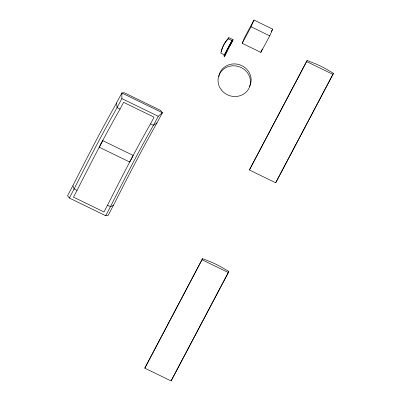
<?xml version="1.0" encoding="UTF-8"?>
<svg xmlns="http://www.w3.org/2000/svg" width="401" height="401" viewBox="0 0 401 401"><rect width="100%" height="100%" fill="white"/><g stroke="black" fill="none" stroke-linecap="round" stroke-linejoin="round"><path stroke-width="0.6" d="M221.287 51.96L221.578 50.641M221.457 50.481L220.811 53.107L224.4 54.852L224.63 56.29L223.979 55.97L224.4 54.852L231.948 40.561L232.931 40.095M221.698 50.205L221.933 49.333A43.829 35.002 22.6 0 1 227.016 39.724L228.841 37.669L233.081 39.734L224.63 56.29L225.377 54.391M221.457 50.481A43.829 35.002 22.6 0 1 226.54 40.872L228.359 38.817L228.841 37.669M223.979 55.97L231.948 40.561L228.359 38.817M144.796 368.153L202.53 258.66L211.487 262.189A78.761 47.273 27.9 0 1 220.44 266.545L228.821 271.457L228.364 272.555L171.082 380.95L144.796 368.153L202.53 258.66M249.392 169.989L307.131 60.496L316.088 64.025A78.761 47.273 27.9 0 1 325.036 68.381L333.416 73.293L332.96 74.385L275.682 182.786L249.392 169.989L307.131 60.496M171.082 380.95L228.821 271.457M275.682 182.786L333.416 73.293M242.174 43.288L245.066 36.571L253.983 20.05L272.66 29.143L269.763 35.859L260.845 52.381L242.174 43.288L251.091 26.767L253.983 20.05M260.845 52.381L262.294 49.022M72.897 185.668L74.656 182.179A180.706 7.965 -64 0 1 95.323 141.989L98.972 135.092A180.706 7.965 -64 0 1 115.413 105.052L121.864 93.007L124.295 92.756L160.656 110.455L162.405 112.741L155.954 124.786A180.706 7.965 -64 0 0 139.513 154.826L135.869 161.723A180.706 7.965 -64 0 0 115.197 201.914L108.125 215.462L105.689 215.713L69.328 198.014L67.584 195.728L72.897 185.668L74.11 188.971L77.052 190.405A175.463 7.734 -64 0 1 99.232 147.197L101.097 143.643M131.568 158.48L129.698 162.029A175.463 7.734 -64 0 0 107.523 205.237L103.969 211.959L73.498 197.127L77.052 190.405M69.328 198.014L74.11 188.971A175.463 7.734 -64 0 1 96.285 145.763L99.769 139.177A175.463 7.734 -64 0 1 117.092 107.623L121.869 98.586L121.864 93.007L162.405 112.741L158.23 116.285L153.453 125.328A175.463 7.734 -64 0 0 136.124 156.876L132.646 163.463A175.463 7.734 -64 0 0 110.465 206.67L105.689 215.713M100.907 144.009L102.711 140.611A175.463 7.734 -64 0 1 120.039 109.057L123.588 102.335L154.059 117.167L150.51 123.894A175.463 7.734 -64 0 0 133.182 155.443L131.378 158.841M225.527 54.025L226.981 51.278M229.593 46.331L231.337 43.032M231.918 41.93L233.081 39.734M271.171 31.895L272.66 29.143M157.092 122.801L153.453 125.328L150.51 123.894M113.438 205.402L110.465 206.67L107.523 205.237M251.091 26.767L269.763 35.859M306.675 61.589L332.96 74.385M231.312 42.095L231.963 42.411M121.869 98.586L158.23 116.285M120.039 109.057L117.092 107.623L116.546 103.062M202.074 259.758L228.364 272.555M218.841 76.551A16.341 15.253 19.4 0 1 239.758 64.807A16.341 15.253 19.4 0 1 249.377 86.832M102.711 140.611L99.232 147.197L129.698 162.029L133.182 155.443L102.711 140.611M221.352 89.929A16.341 15.253 19.4 0 0 249.221 87.694A16.341 15.253 19.4 0 0 232.199 65.829A16.341 15.253 19.4 0 0 221.352 89.929"/></g></svg>
